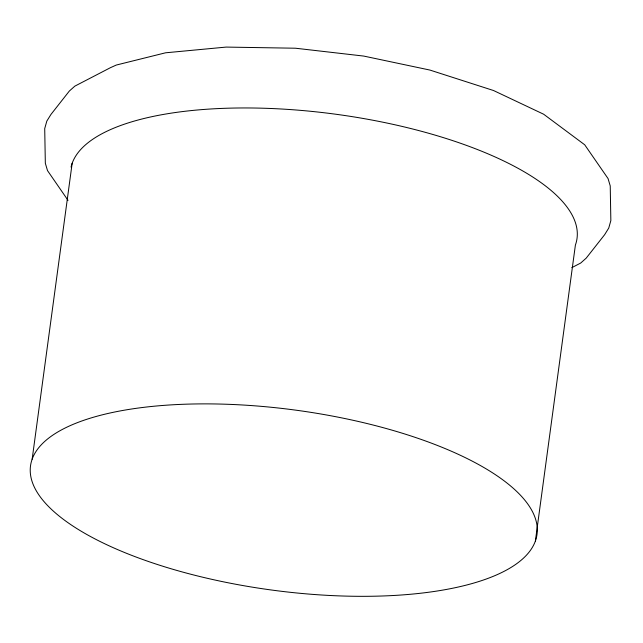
<?xml version="1.0" encoding="UTF-8"?>
<svg xmlns="http://www.w3.org/2000/svg" width="643" height="643" viewBox="0 0 643 643"><rect width="100%" height="100%" fill="white"/><g stroke="black" fill="none" stroke-linecap="round" stroke-linejoin="round"><path stroke-width="0.96" d="M32.15 459.215L72.161 163.29M535.386 540.988A255.544 90.743 7.7 0 0 184.903 404.222A255.544 90.743 7.7 0 0 131.011 555.094A255.544 90.743 7.7 0 0 535.386 540.988L575.397 245.063A255.544 90.743 7.7 0 0 349.43 116.206A255.544 90.743 7.7 0 0 71.052 167.108M571.828 267.641L580.709 263.035L586.207 258.132L604.637 234.695L608.744 228.064L610.85 220.581L610.231 185.923L608.061 178.569L584.712 144.796L543.656 114.229L493.543 90.526L429.902 70.063L363.761 56.078L295.434 48.217L226.199 47.084L165.581 52.798L116.246 65.064L110.371 67.716L74.845 86.138L69.348 91.033L50.926 114.478L46.818 121.101L44.713 128.592L45.331 163.25L47.502 170.596L68.029 200.359"/></g></svg>
